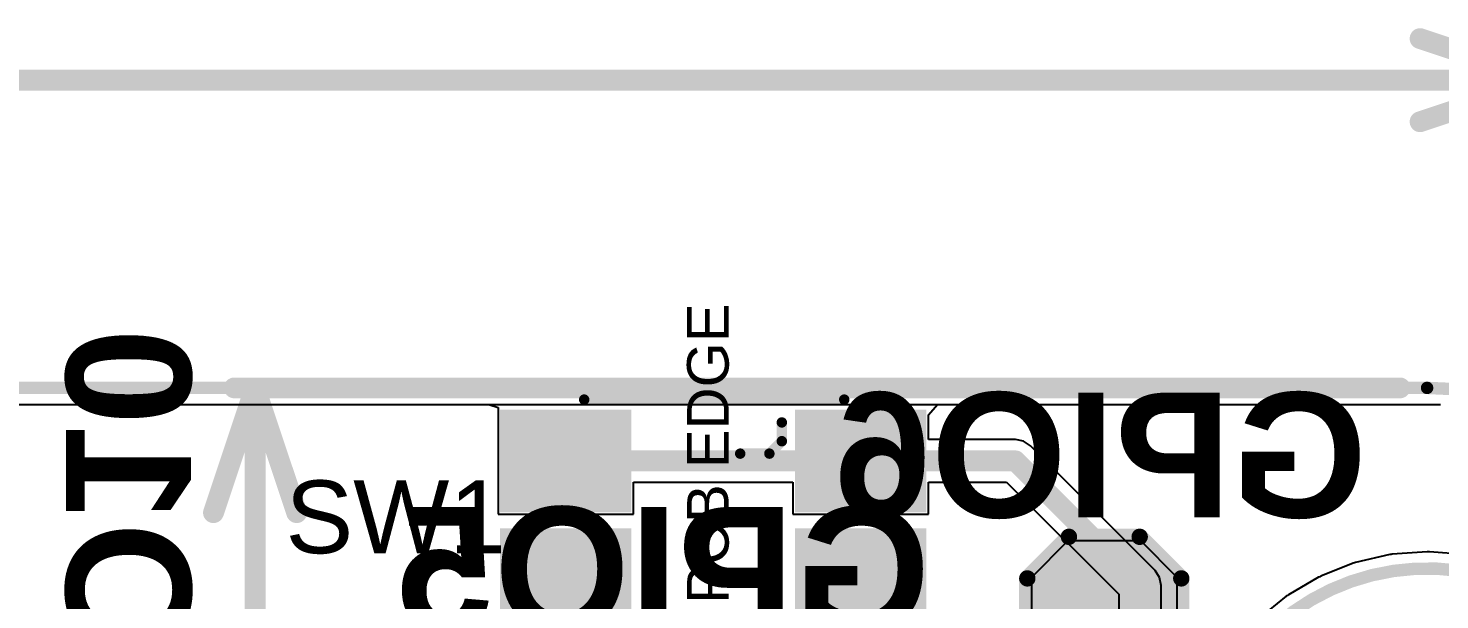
# Model space of a CAD drawing. Header units: inches. Extents: x -25 to 271, y -41 to 15.
# Drawn here: x 56.4 to 73.64, y 4.42 to 11.4 of the extents above; entities that cross this region are included whole.
import ezdxf

# ---------------------------------------------------------------- set-up
doc = ezdxf.new("R2010")
doc.units = ezdxf.units.IN
for name, color, linetype in [('Board_outline', 216, 'Continuous'), ('Bottom Layer', 5, 'Continuous'), ('Bottom Overlay', 54, 'Continuous'), ('Bottom Paste', 16, 'Continuous'), ('Bottom Solder', 6, 'Continuous'), ('Dimensions', 6, 'Continuous'), ('Top Layer', 1, 'Continuous'), ('Top Overlay', 2, 'Continuous'), ('Top Paste', 8, 'Continuous'), ('Top Solder', 216, 'Continuous')]:
    doc.layers.add(name, color=color, linetype=linetype)
doc.styles.add('Arial', font='', dxfattribs={"height": 0.2})
doc.styles.add('Arial_Bold', font='', dxfattribs={"height": 0.2})
doc.styles.get('Arial').set_extended_font_data('Arial')
doc.styles.get('Arial_Bold').set_extended_font_data('Arial', bold=True)

# ---------------------------------------------------------------- blocks, each defined once
blk = doc.blocks.new('TEST_POINT_B_79')
at = {"layer": 'Bottom Layer'}
blk.add_hatch(color=5, dxfattribs=at).paths.add_polyline_path([(0.381, 0.762), (-0.381, 0.762), (-0.762, 0.381), (-0.762, -0.381), (-0.381, -0.762), (0.381, -0.762), (0.762, -0.381), (0.762, 0.381)])
at = {"layer": 'Bottom Paste'}
blk.add_hatch(color=16, dxfattribs=at).paths.add_polyline_path([(0.381, 0.762), (-0.381, 0.762), (-0.762, 0.381), (-0.762, -0.381), (-0.381, -0.762), (0.381, -0.762), (0.762, -0.381), (0.762, 0.381)])
at = {"layer": 'Bottom Solder'}
blk.add_hatch(color=6, dxfattribs=at).paths.add_polyline_path([(0.432, 0.864), (-0.432, 0.864), (-0.864, 0.432), (-0.864, -0.432), (-0.432, -0.864), (0.432, -0.864), (0.864, -0.432), (0.864, 0.432)])
at = {"layer": 'Bottom Overlay'}
for points in [[(-0.432, 0.94, 0.2, 0.2, 0), (-0.94, 0.432, 0.2, 0.2, 0)], [(0.432, 0.94, 0.2, 0.2, 0), (-0.432, 0.94, 0.2, 0.2, 0)], [(0.94, 0.432, 0.2, 0.2, 0), (0.432, 0.94, 0.2, 0.2, 0)], [(-0.94, 0.432, 0.2, 0.2, 0), (-0.94, -0.432, 0.2, 0.2, 0)], [(0.94, 0.432, 0.2, 0.2, 0), (0.94, -0.432, 0.2, 0.2, 0)], [(-0.432, -0.94, 0.2, 0.2, 0), (-0.94, -0.432, 0.2, 0.2, 0)], [(0.94, -0.432, 0.2, 0.2, 0), (0.432, -0.94, 0.2, 0.2, 0)], [(0.432, -0.94, 0.2, 0.2, 0), (-0.432, -0.94, 0.2, 0.2, 0)]]:
    blk.add_lwpolyline(points, format="xyseb", dxfattribs=at)
for points in [[(-0.482, 0.94, 0.1, 0.1, 1), (-0.382, 0.94, 0.1, 0.1, 1)], [(-0.482, 0.94, 0.1, 0.1, 1), (-0.382, 0.94, 0.1, 0.1, 1)], [(0.382, 0.94, 0.1, 0.1, 1), (0.482, 0.94, 0.1, 0.1, 1)], [(0.382, 0.94, 0.1, 0.1, 1), (0.482, 0.94, 0.1, 0.1, 1)], [(-0.99, 0.432, 0.1, 0.1, 1), (-0.89, 0.432, 0.1, 0.1, 1)], [(-0.99, 0.432, 0.1, 0.1, 1), (-0.89, 0.432, 0.1, 0.1, 1)], [(0.89, 0.432, 0.1, 0.1, 1), (0.99, 0.432, 0.1, 0.1, 1)], [(0.89, 0.432, 0.1, 0.1, 1), (0.99, 0.432, 0.1, 0.1, 1)], [(-0.99, -0.432, 0.1, 0.1, 1), (-0.89, -0.432, 0.1, 0.1, 1)], [(-0.99, -0.432, 0.1, 0.1, 1), (-0.89, -0.432, 0.1, 0.1, 1)], [(0.89, -0.432, 0.1, 0.1, 1), (0.99, -0.432, 0.1, 0.1, 1)], [(0.89, -0.432, 0.1, 0.1, 1), (0.99, -0.432, 0.1, 0.1, 1)], [(-0.482, -0.94, 0.1, 0.1, 1), (-0.382, -0.94, 0.1, 0.1, 1)], [(-0.482, -0.94, 0.1, 0.1, 1), (-0.382, -0.94, 0.1, 0.1, 1)], [(0.382, -0.94, 0.1, 0.1, 1), (0.482, -0.94, 0.1, 0.1, 1)], [(0.382, -0.94, 0.1, 0.1, 1), (0.482, -0.94, 0.1, 0.1, 1)]]:
    blk.add_lwpolyline(points, format="xyseb", close=True, dxfattribs=at)
blk = doc.blocks.new('EVQ_P7J01P_126')
at = {"layer": 'Top Layer'}
for points in [[(-2.5, 1.25), (-1.1, 1.25), (-1.1, 0.2), (-2.5, 0.2)], [(1.1, 1.25), (2.5, 1.25), (2.5, 0.2), (1.1, 0.2)], [(-2.5, -0.2), (-1.1, -0.2), (-1.1, -1.25), (-2.5, -1.25)], [(1.1, -0.2), (2.5, -0.2), (2.5, -1.25), (1.1, -1.25)]]:
    blk.add_hatch(color=1, dxfattribs=at).paths.add_polyline_path(points)
at = {"layer": 'Top Paste'}
for points in [[(-2.5, 1.25), (-1.1, 1.25), (-1.1, 0.2), (-2.5, 0.2)], [(1.1, 1.25), (2.5, 1.25), (2.5, 0.2), (1.1, 0.2)], [(-2.5, -0.2), (-1.1, -0.2), (-1.1, -1.25), (-2.5, -1.25)], [(1.1, -0.2), (2.5, -0.2), (2.5, -1.25), (1.1, -1.25)]]:
    blk.add_hatch(color=8, dxfattribs=at).paths.add_polyline_path(points)
at = {"layer": 'Top Solder'}
for points in [[(-2.602, 1.352), (-0.998, 1.352), (-0.998, 0.098), (-2.602, 0.098)], [(0.998, 1.352), (2.602, 1.352), (2.602, 0.098), (0.998, 0.098)], [(-2.602, -0.098), (-0.998, -0.098), (-0.998, -1.352), (-2.602, -1.352)], [(0.998, -0.098), (2.602, -0.098), (2.602, -1.352), (0.998, -1.352)]]:
    blk.add_hatch(color=216, dxfattribs=at).paths.add_polyline_path(points)
at = {"layer": 'Top Overlay'}
for points in [[(2.311, 1.499, 0.127, 0.127, 0), (-2.337, 1.499, 0.127, 0.127, 0)], [(-0.686, -0.813, 0.127, 0.127, 0), (-0.838, -0.965, 0.127, 0.127, 0)], [(-0.33, -0.813, 0.127, 0.127, 0), (-0.686, -0.813, 0.127, 0.127, 0)], [(-0.838, -0.965, 0.127, 0.127, 0), (-0.838, -1.194, 0.127, 0.127, 0)], [(1.575, -1.473, 0.127, 0.127, 0), (-1.6, -1.473, 0.127, 0.127, 0)]]:
    blk.add_lwpolyline(points, format="xyseb", dxfattribs=at)
for points in [[(-2.369, 1.499, 0.0635, 0.0635, 1), (-2.305, 1.499, 0.0635, 0.0635, 1)], [(2.28, 1.499, 0.0635, 0.0635, 1), (2.343, 1.499, 0.0635, 0.0635, 1)], [(-0.718, -0.813, 0.0635, 0.0635, 1), (-0.654, -0.813, 0.0635, 0.0635, 1)], [(-0.718, -0.813, 0.0635, 0.0635, 1), (-0.654, -0.813, 0.0635, 0.0635, 1)], [(-0.362, -0.813, 0.0635, 0.0635, 1), (-0.298, -0.813, 0.0635, 0.0635, 1)], [(-0.87, -0.965, 0.0635, 0.0635, 1), (-0.806, -0.965, 0.0635, 0.0635, 1)], [(-0.87, -0.965, 0.0635, 0.0635, 1), (-0.806, -0.965, 0.0635, 0.0635, 1)], [(-0.87, -1.194, 0.0635, 0.0635, 1), (-0.806, -1.194, 0.0635, 0.0635, 1)], [(-1.632, -1.473, 0.0635, 0.0635, 1), (-1.568, -1.473, 0.0635, 0.0635, 1)], [(1.543, -1.473, 0.0635, 0.0635, 1), (1.607, -1.473, 0.0635, 0.0635, 1)]]:
    blk.add_lwpolyline(points, format="xyseb", close=True, dxfattribs=at)
at = {"layer": 'Top Overlay', "style": 'Arial'}
blk.add_text('PCB EDGE', height=0.508, rotation=-90, dxfattribs=at).set_placement((-0.189, 1.02))

msp = doc.modelspace()

# ---------------------------------------------------------------- linework, layer by layer
at = {"layer": 'Board_outline'}
for points in [[(-16.519, 7.011, 0.152, 0.152, 0), (73.481, 7.011, 0.152, 0.152, 0)], [(73.481, 7.011, 0.152, 0.152, -0.067878), (74.82, 6.829, 0.152, 0.152, 0)], [(72.598, -0.639, 0.152, 0.152, -0.957292), (74.13, 4.729, 0.152, 0.152, 0)]]:
    msp.add_lwpolyline(points, format="xyseb", dxfattribs=at)
msp.add_lwpolyline([(73.443, 7.011, 0.0762, 0.0762, 1), (73.519, 7.011, 0.0762, 0.0762, 1)], format="xyseb", close=True, dxfattribs=at)
msp.add_lwpolyline([(73.443, 7.011, 0.0762, 0.0762, 1), (73.519, 7.011, 0.0762, 0.0762, 1)], format="xyseb", close=True, dxfattribs=at)
at = {"layer": 'Bottom Layer'}
for p, q in [((14.393, 6.808), (73.481, 6.808)), ((73.481, 6.808), (73.644, 6.808)), ((69.096, 5.141), (68.651, 4.696)), ((69.985, 5.141), (69.096, 5.141)), ((70.429, 4.696), (69.985, 5.141)), ((73.481, 5.009), (73.056, 4.979)), ((73.497, 5.007), (73.481, 5.009)), ((73.512, 5.009), (73.497, 5.007)), ((73.937, 4.974), (73.512, 5.009)), ((72.58, 4.87), (72.183, 4.713)), ((72.595, 4.873), (72.58, 4.87)), ((72.609, 4.879), (72.595, 4.873)), ((73.025, 4.974), (72.609, 4.879)), ((73.041, 4.974), (73.025, 4.974)), ((73.056, 4.979), (73.041, 4.974)), ((68.651, 4.696), (68.651, 3.807)), ((70.429, 3.807), (70.429, 4.696)), ((72.155, 4.7), (71.787, 4.485)), ((72.17, 4.705), (72.155, 4.7)), ((72.183, 4.713), (72.17, 4.705)), ((71.787, 4.485), (71.776, 4.474)), ((71.762, 4.467), (71.431, 4.198)), ((71.776, 4.474), (71.762, 4.467))]:
    msp.add_line(p, q, dxfattribs=at)
at = {"layer": 'Dimensions'}
for points in [[(73.396, 11.278, 0.254, 0.254, 0), (74.92, 10.77, 0.254, 0.254, 0)], [(35.337, 10.77, 0.254, 0.254, 0), (74.92, 10.77, 0.254, 0.254, 0)], [(73.396, 10.262, 0.254, 0.254, 0), (74.92, 10.77, 0.254, 0.254, 0)], [(58.664, 5.487, 0.254, 0.254, 0), (59.172, 7.011, 0.254, 0.254, 0)], [(58.918, 7.011, 0.254, 0.254, 0), (73.151, 7.011, 0.254, 0.254, 0)], [(59.172, 7.011, 0.254, 0.254, 0), (59.68, 5.487, 0.254, 0.254, 0)], [(59.172, 3.912, 0.254, 0.254, 0), (59.172, 7.011, 0.254, 0.254, 0)]]:
    msp.add_lwpolyline(points, format="xyseb", dxfattribs=at)
for points in [[(73.332, 11.278, 0.127, 0.127, 1), (73.459, 11.278, 0.127, 0.127, 1)], [(73.332, 10.262, 0.127, 0.127, 1), (73.459, 10.262, 0.127, 0.127, 1)], [(58.854, 7.011, 0.127, 0.127, 1), (58.981, 7.011, 0.127, 0.127, 1)], [(59.108, 7.011, 0.127, 0.127, 1), (59.235, 7.011, 0.127, 0.127, 1)], [(59.108, 7.011, 0.127, 0.127, 1), (59.235, 7.011, 0.127, 0.127, 1)], [(59.108, 7.011, 0.127, 0.127, 1), (59.235, 7.011, 0.127, 0.127, 1)], [(73.087, 7.011, 0.127, 0.127, 1), (73.214, 7.011, 0.127, 0.127, 1)], [(58.6, 5.487, 0.127, 0.127, 1), (58.727, 5.487, 0.127, 0.127, 1)], [(59.616, 5.487, 0.127, 0.127, 1), (59.743, 5.487, 0.127, 0.127, 1)]]:
    msp.add_lwpolyline(points, format="xyseb", close=True, dxfattribs=at)
at = {"layer": 'Top Layer'}
for p, q in [((48.817, 6.808), (62.026, 6.808)), ((62.026, 6.808), (62.138, 6.772)), ((62.138, 6.772), (62.138, 6.681)), ((67.392, 6.681), (67.504, 6.808)), ((67.504, 6.808), (73.481, 6.808)), ((73.481, 6.808), (73.644, 6.808)), ((62.138, 6.681), (62.138, 5.468)), ((67.392, 6.379), (67.392, 6.681)), ((68.454, 6.379), (67.392, 6.379)), ((68.554, 6.359), (68.454, 6.379)), ((68.638, 6.303), (68.554, 6.359)), ((70.16, 4.781), (68.638, 6.303)), ((63.792, 5.468), (63.792, 5.861)), ((63.792, 5.861), (65.738, 5.861)), ((65.738, 5.861), (65.738, 5.468)), ((67.392, 5.468), (67.392, 5.861)), ((67.392, 5.861), (68.347, 5.861)), ((68.347, 5.861), (69.718, 4.49)), ((62.138, 5.468), (63.792, 5.468)), ((65.738, 5.468), (67.392, 5.468)), ((73.481, 5.009), (73.056, 4.979)), ((73.497, 5.007), (73.481, 5.009)), ((73.512, 5.009), (73.497, 5.007)), ((73.937, 4.974), (73.512, 5.009)), ((72.58, 4.87), (72.183, 4.713)), ((72.595, 4.873), (72.58, 4.87)), ((72.609, 4.879), (72.595, 4.873)), ((73.025, 4.974), (72.609, 4.879)), ((73.041, 4.974), (73.025, 4.974)), ((73.056, 4.979), (73.041, 4.974)), ((70.216, 4.697), (70.16, 4.781)), ((70.236, 4.597), (70.216, 4.697)), ((72.155, 4.7), (71.787, 4.485)), ((72.17, 4.705), (72.155, 4.7)), ((72.183, 4.713), (72.17, 4.705)), ((69.718, 4.49), (69.718, -0.356)), ((70.236, -0.248), (70.236, 4.597)), ((71.787, 4.485), (71.776, 4.474)), ((71.762, 4.467), (71.431, 4.198)), ((71.776, 4.474), (71.762, 4.467))]:
    msp.add_line(p, q, dxfattribs=at)
for points in [[(62.965, 6.12, 0.254, 0.254, 0), (66.565, 6.12, 0.254, 0.254, 0)], [(66.565, 6.12, 0.254, 0.254, 0), (68.454, 6.12, 0.254, 0.254, 0)], [(68.454, 6.12, 0.254, 0.254, 0), (69.977, 4.597, 0.254, 0.254, 0)], [(69.977, -0.356, 0.254, 0.254, 0), (69.977, 4.597, 0.254, 0.254, 0)]]:
    msp.add_lwpolyline(points, format="xyseb", dxfattribs=at)
for points in [[(62.901, 6.12, 0.127, 0.127, 1), (63.028, 6.12, 0.127, 0.127, 1)], [(66.501, 6.12, 0.127, 0.127, 1), (66.628, 6.12, 0.127, 0.127, 1)], [(66.501, 6.12, 0.127, 0.127, 1), (66.628, 6.12, 0.127, 0.127, 1)], [(68.391, 6.12, 0.127, 0.127, 1), (68.518, 6.12, 0.127, 0.127, 1)], [(68.391, 6.12, 0.127, 0.127, 1), (68.518, 6.12, 0.127, 0.127, 1)], [(69.913, 4.597, 0.127, 0.127, 1), (70.04, 4.597, 0.127, 0.127, 1)], [(69.913, 4.597, 0.127, 0.127, 1), (70.04, 4.597, 0.127, 0.127, 1)]]:
    msp.add_lwpolyline(points, format="xyseb", close=True, dxfattribs=at)

# ---------------------------------------------------------------- block references
at = {"rotation": 180}
for name, p in [('EVQ_P7J01P_126', (64.765, 5.395)), ('TEST_POINT_B_79', (69.54, 4.252))]:
    msp.add_blockref(name, p, dxfattribs=at)

# ---------------------------------------------------------------- texts
at = {"layer": 'Bottom Overlay', "style": 'Arial_Bold', "text_generation_flag": 2}
for s, rotation, p in [('GPIO10', 270, (56.864, 0.051)), ('GPIO6', 360, (72.746, 5.429)), ('GPIO5', 360, (67.412, 4.032))]:
    msp.add_text(s, height=1.524, rotation=rotation, dxfattribs=at).set_placement(p)
at = {"layer": 'Top Overlay', "style": 'Arial'}
msp.add_text('SW1', height=0.889, dxfattribs=at).set_placement((59.542, 4.991))

doc.saveas('drawing.dxf')
